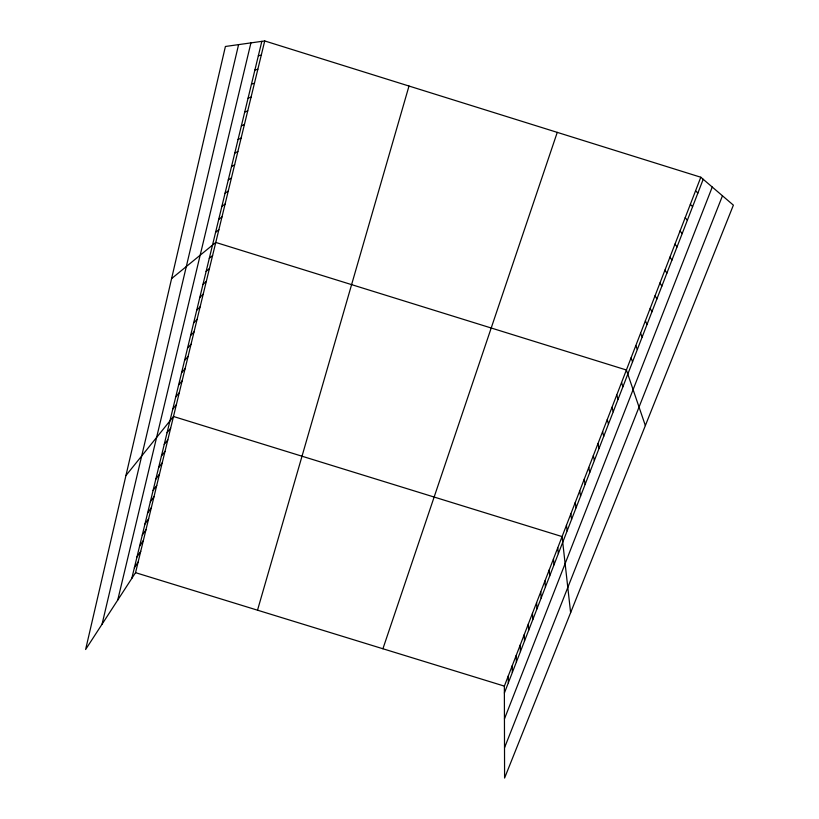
<?xml version="1.0" encoding="UTF-8"?>
<svg xmlns="http://www.w3.org/2000/svg" width="819" height="819" viewBox="0 0 819 819"><rect width="100%" height="100%" fill="white"/><g stroke="black" fill="none" stroke-linecap="round" stroke-linejoin="round"><path stroke-width="1.23" d="M102.068 624.18L238.585 44.625M117.721 600.102L250.921 42.895M131.777 578.449L261.834 41.359M264.721 40.95L225.409 46.478L85.616 649.508L135.544 572.665L264.721 40.95L700.808 177.232L733.384 205.149L504.586 778.05L504.361 686.117L700.808 177.232M257.514 610.186L408.998 86.036M382.913 648.761L557.258 132.371M504.381 693.038L703.204 179.289M504.443 718.939L712.254 187.039M504.514 747.757L722.471 195.792M134.377 567.741L138.124 562.049M136.988 556.961L140.725 551.341M139.619 546.089L143.335 540.56M142.271 535.135L145.977 529.709M144.943 524.099L148.638 518.765M147.635 512.981L151.31 507.739M150.348 501.781L154.013 496.642M153.081 490.489L156.726 485.452M155.835 479.115L159.47 474.17M158.61 467.659L162.234 462.817M161.404 456.101L165.008 451.361M164.22 444.461L167.813 439.834M167.066 432.729L170.639 428.204M125.942 475.542L173.485 416.492L562.09 536.588L570.628 612.694M172.809 408.998L176.351 404.688M175.716 396.98L179.238 392.792M178.655 384.879L182.156 380.804M181.603 372.676L185.094 368.714M184.582 360.38L188.053 356.531M187.582 347.983L191.032 344.256M190.612 335.493L194.042 331.89M193.663 322.891L197.072 319.41M196.734 310.196L200.123 306.838M199.836 297.389L203.204 294.164M202.958 284.48L206.306 281.388M206.112 271.468L209.439 268.509M209.285 258.354L212.592 255.528M171.601 278.603L215.776 242.434L626.392 369.993L645.352 425.573M215.602 232.299L218.857 229.75M218.724 219.369L221.959 216.953M221.888 206.337L225.092 204.064M225.061 193.202L228.255 191.062M228.266 179.955L231.429 177.969M231.501 166.605L234.643 164.762M234.766 153.143L237.879 151.454M238.053 139.568L241.134 138.032M241.359 125.891L244.42 124.498M244.707 112.09L247.737 110.862M248.075 98.178L251.075 97.113M251.464 84.152L254.443 83.241M254.893 70.004L257.842 69.267M258.343 55.743L261.271 55.17M135.544 572.665L504.361 686.117M695.556 190.837L697.88 193.038M690.356 204.32L692.608 206.685M685.186 217.69L687.376 220.209M680.067 230.958L682.186 233.62M674.989 244.113L677.037 246.918M669.952 257.156L671.928 260.104M664.956 270.106L666.861 273.188M660.001 282.944L661.844 286.169M655.087 295.679L656.858 299.037M650.204 308.313L651.924 311.804M645.372 320.843L647.02 324.467M640.571 333.282L642.157 337.029M635.81 345.618L637.336 349.498M631.08 357.852L632.555 361.855M621.56 382.524L622.911 386.773M616.758 394.953L618.048 399.324M612.008 407.278L613.236 411.773M607.288 419.502L608.456 424.119M602.6 431.633L603.716 436.363M597.952 443.663L599.017 448.515M593.345 455.599L594.348 460.565M588.779 467.444L589.721 472.512M584.244 479.197L585.135 484.377M579.739 490.857L580.579 496.14M575.276 502.416L576.064 507.811M570.843 513.902L571.58 519.389M566.451 525.286L567.137 530.886M557.759 547.798L558.343 553.593M553.46 558.927L554.002 564.823M549.201 569.973L549.692 575.962M544.963 580.927L545.413 587.008M540.765 591.809L541.175 597.983M536.599 602.6L536.957 608.865M532.463 613.318L532.78 619.666M528.357 623.945L528.634 630.384M524.283 634.5L524.508 641.021M520.239 644.983L520.423 651.586M516.226 655.374L516.369 662.069M512.244 665.693L512.346 672.471M508.292 675.941L508.343 682.79"/></g></svg>
